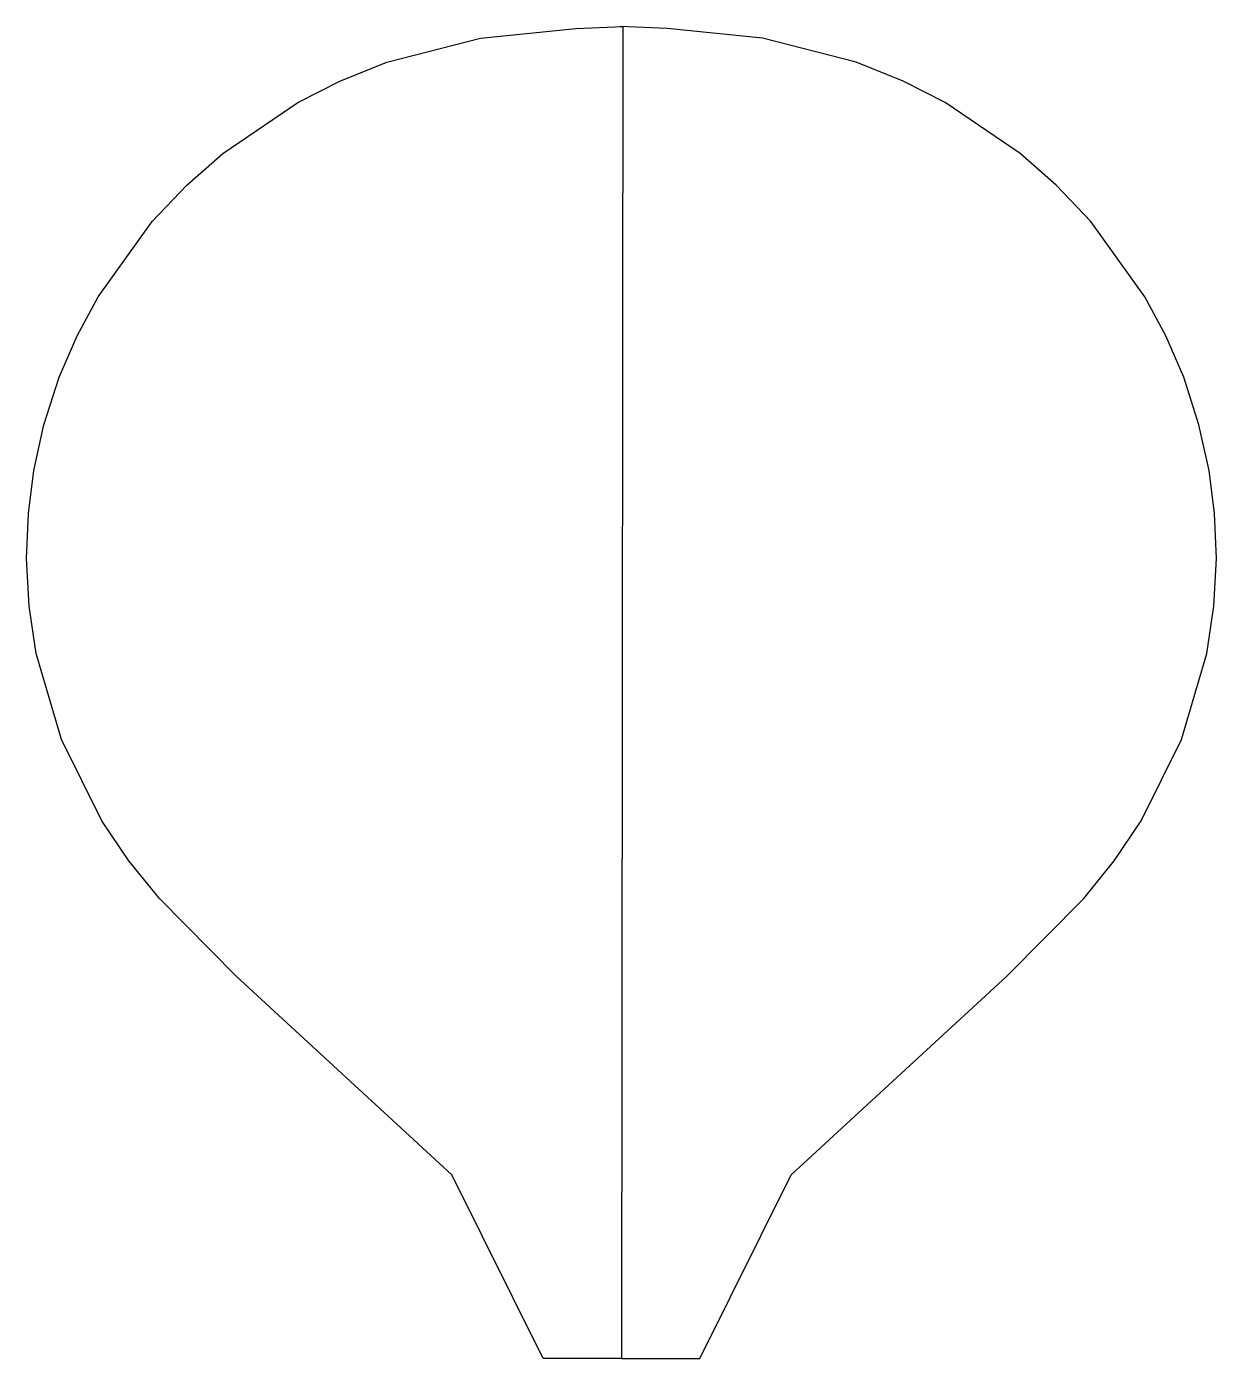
# Model space of a CAD drawing. Header units: metres. Extents: x 0 to 365, y 0 to 408.
import ezdxf

# ---------------------------------------------------------------- set-up
doc = ezdxf.new("R2010")
doc.units = ezdxf.units.M

msp = doc.modelspace()

# ---------------------------------------------------------------- linework, layer by layer
at = {"layer": 'BODY_OUTLINE'}
msp.add_lwpolyline([(182.38, 0), (158.38, 0), (130.38, 56.28), (64.21, 117.21), (40.69, 141.02), (31.33, 152.51), (23.07, 164.82), (10.67, 189.74), (2.94, 216.12), (0.79, 230.66), (0, 245.25), (0.59, 259.04), (2.23, 272.22), (5.32, 286.29), (9.97, 300.87), (15.53, 313.59), (21.95, 325.53), (38.47, 348.58), (49.1, 359.77), (60.11, 369.42), (83.13, 385.05), (96.01, 391.64), (110.44, 397.44), (139.12, 404.81), (168.36, 407.78), (182.76, 408.35), (182.41, 0), (206.41, 0), (234.42, 56.28), (300.59, 117.21), (324.11, 141.02), (333.47, 152.51), (341.73, 164.82), (354.12, 189.74), (361.86, 216.12), (364.01, 230.66), (364.8, 245.25), (364.2, 259.04), (362.57, 272.22), (359.47, 286.29), (354.83, 300.87), (349.27, 313.59), (342.85, 325.53), (326.33, 348.58), (315.7, 359.77), (304.69, 369.42), (281.67, 385.05), (268.79, 391.64), (254.35, 397.44), (225.68, 404.81), (196.43, 407.78), (182.03, 408.35)], dxfattribs=at)

doc.saveas('drawing.dxf')
